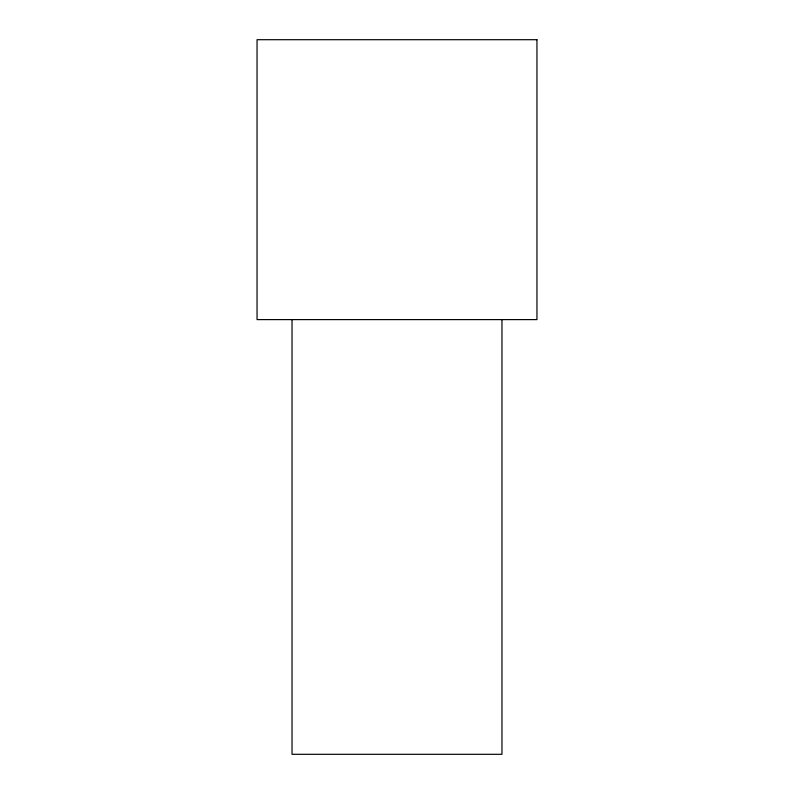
<?xml version="1.0" encoding="UTF-8"?>
<svg xmlns="http://www.w3.org/2000/svg" width="794" height="794" viewBox="0 0 794 794"><rect width="100%" height="100%" fill="white"/><g stroke="black" fill="none" stroke-linecap="round" stroke-linejoin="round"><path stroke-width="1.19" d="M501.967 319.605L501.967 754.3L292.033 754.3L292.033 319.605M536.952 39.7L257.048 39.7L257.048 319.605L536.952 319.605L536.952 39.7"/></g></svg>
